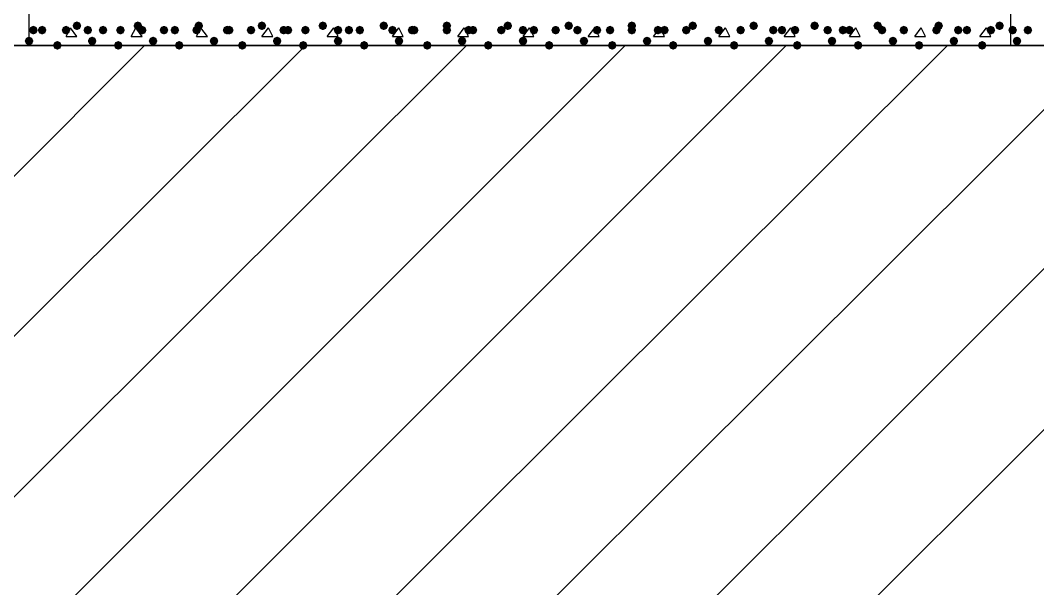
# Model space of a CAD drawing. Header units: millimetres. Extents: x 0 to 420, y 0 to 297.
# Drawn here: x 47.46 to 67.25, y 188.56 to 199.62 of the extents above; entities that cross this region are included whole.
import ezdxf

# ---------------------------------------------------------------- set-up
doc = ezdxf.new("R2010")
doc.units = ezdxf.units.MM
doc.layers.get('0').update_dxf_attribs({"linetype": 'CONTINUOUS'})

msp = doc.modelspace()

# ---------------------------------------------------------------- hatches: boundary and pattern name
at = {"true_color": 0x000008}
for points in [[(47.794333, 199.432333), (47.769462, 199.372537), (47.709667, 199.347667), (47.649871, 199.372537), (47.625, 199.432333), (47.649871, 199.492129), (47.709667, 199.517), (47.769462, 199.492129)], [(47.963667, 199.432333), (47.938796, 199.372537), (47.879, 199.347667), (47.819204, 199.372537), (47.794333, 199.432333), (47.819204, 199.492129), (47.879, 199.517), (47.938796, 199.492129)], [(48.429333, 199.432333), (48.404462, 199.372537), (48.344667, 199.347667), (48.284871, 199.372537), (48.26, 199.432333), (48.284871, 199.492129), (48.344667, 199.517), (48.404462, 199.492129)], [(48.641, 199.517), (48.616129, 199.457204), (48.556333, 199.432333), (48.496537, 199.457204), (48.471667, 199.517), (48.496537, 199.576796), (48.556333, 199.601667), (48.616129, 199.576796)], [(48.852667, 199.432333), (48.827796, 199.372537), (48.768, 199.347667), (48.708204, 199.372537), (48.683333, 199.432333), (48.708204, 199.492129), (48.768, 199.517), (48.827796, 199.492129)], [(49.149, 199.432333), (49.124129, 199.372537), (49.064333, 199.347667), (49.004538, 199.372537), (48.979667, 199.432333), (49.004537, 199.492129), (49.064333, 199.517), (49.124129, 199.492129)], [(49.487667, 199.432333), (49.462796, 199.372537), (49.403, 199.347667), (49.343204, 199.372537), (49.318333, 199.432333), (49.343204, 199.492129), (49.403, 199.517), (49.462796, 199.492129)], [(49.826333, 199.517), (49.801463, 199.457204), (49.741667, 199.432333), (49.681871, 199.457204), (49.657, 199.517), (49.681871, 199.576796), (49.741667, 199.601667), (49.801462, 199.576796)], [(49.911, 199.432333), (49.886129, 199.372537), (49.826333, 199.347667), (49.766537, 199.372537), (49.741667, 199.432333), (49.766537, 199.492129), (49.826333, 199.517), (49.886129, 199.492129)], [(50.334333, 199.432333), (50.309462, 199.372537), (50.249667, 199.347667), (50.189871, 199.372537), (50.165, 199.432333), (50.189871, 199.492129), (50.249667, 199.517), (50.309462, 199.492129)], [(50.546, 199.432333), (50.521129, 199.372537), (50.461333, 199.347667), (50.401537, 199.372537), (50.376667, 199.432333), (50.401537, 199.492129), (50.461333, 199.517), (50.521129, 199.492129)], [(50.969333, 199.432333), (50.944462, 199.372537), (50.884667, 199.347667), (50.824871, 199.372537), (50.8, 199.432333), (50.824871, 199.492129), (50.884667, 199.517), (50.944462, 199.492129)], [(51.011667, 199.517), (50.986796, 199.457204), (50.927, 199.432333), (50.867204, 199.457204), (50.842333, 199.517), (50.867204, 199.576796), (50.927, 199.601667), (50.986796, 199.576796)], [(51.562, 199.432333), (51.537129, 199.372537), (51.477333, 199.347667), (51.417538, 199.372537), (51.392667, 199.432333), (51.417537, 199.492129), (51.477333, 199.517), (51.537129, 199.492129)], [(51.604333, 199.432333), (51.579462, 199.372537), (51.519667, 199.347667), (51.459871, 199.372537), (51.435, 199.432333), (51.459871, 199.492129), (51.519667, 199.517), (51.579462, 199.492129)], [(52.027667, 199.432333), (52.002796, 199.372537), (51.943, 199.347667), (51.883204, 199.372537), (51.858333, 199.432333), (51.883204, 199.492129), (51.943, 199.517), (52.002796, 199.492129)], [(52.239333, 199.517), (52.214462, 199.457204), (52.154667, 199.432333), (52.094871, 199.457204), (52.07, 199.517), (52.094871, 199.576796), (52.154667, 199.601667), (52.214462, 199.576796)], [(52.662667, 199.432333), (52.637796, 199.372537), (52.578, 199.347667), (52.518204, 199.372537), (52.493333, 199.432333), (52.518204, 199.492129), (52.578, 199.517), (52.637796, 199.492129)], [(52.747333, 199.432333), (52.722463, 199.372537), (52.662667, 199.347667), (52.602871, 199.372537), (52.578, 199.432333), (52.602871, 199.492129), (52.662667, 199.517), (52.722462, 199.492129)], [(53.086, 199.432333), (53.061129, 199.372537), (53.001333, 199.347667), (52.941537, 199.372537), (52.916667, 199.432333), (52.941537, 199.492129), (53.001333, 199.517), (53.061129, 199.492129)], [(53.424667, 199.517), (53.399796, 199.457204), (53.34, 199.432333), (53.280204, 199.457204), (53.255333, 199.517), (53.280204, 199.576796), (53.34, 199.601667), (53.399796, 199.576796)], [(53.721, 199.432333), (53.696129, 199.372537), (53.636333, 199.347667), (53.576537, 199.372537), (53.551667, 199.432333), (53.576537, 199.492129), (53.636333, 199.517), (53.696129, 199.492129)], [(53.932667, 199.432333), (53.907796, 199.372537), (53.848, 199.347667), (53.788204, 199.372537), (53.763333, 199.432333), (53.788204, 199.492129), (53.848, 199.517), (53.907796, 199.492129)], [(54.144333, 199.432333), (54.119462, 199.372537), (54.059667, 199.347667), (53.999871, 199.372537), (53.975, 199.432333), (53.999871, 199.492129), (54.059667, 199.517), (54.119462, 199.492129)], [(54.61, 199.517), (54.585129, 199.457204), (54.525333, 199.432333), (54.465538, 199.457204), (54.440667, 199.517), (54.465537, 199.576796), (54.525333, 199.601667), (54.585129, 199.576796)], [(54.779333, 199.432333), (54.754462, 199.372537), (54.694667, 199.347667), (54.634871, 199.372537), (54.61, 199.432333), (54.634871, 199.492129), (54.694667, 199.517), (54.754462, 199.492129)], [(55.160333, 199.432333), (55.135463, 199.372537), (55.075667, 199.347667), (55.015871, 199.372537), (54.991, 199.432333), (55.015871, 199.492129), (55.075667, 199.517), (55.135462, 199.492129)], [(55.202667, 199.432333), (55.177796, 199.372537), (55.118, 199.347667), (55.058204, 199.372537), (55.033333, 199.432333), (55.058204, 199.492129), (55.118, 199.517), (55.177796, 199.492129)], [(55.837667, 199.517), (55.812796, 199.457204), (55.753, 199.432333), (55.693204, 199.457204), (55.668333, 199.517), (55.693204, 199.576796), (55.753, 199.601667), (55.812796, 199.576796)], [(55.837667, 199.432333), (55.812796, 199.372537), (55.753, 199.347667), (55.693204, 199.372537), (55.668333, 199.432333), (55.693204, 199.492129), (55.753, 199.517), (55.812796, 199.492129)], [(56.261, 199.432333), (56.236129, 199.372537), (56.176333, 199.347667), (56.116537, 199.372537), (56.091667, 199.432333), (56.116537, 199.492129), (56.176333, 199.517), (56.236129, 199.492129)], [(56.345667, 199.432333), (56.320796, 199.372537), (56.261, 199.347667), (56.201204, 199.372537), (56.176333, 199.432333), (56.201204, 199.492129), (56.261, 199.517), (56.320796, 199.492129)], [(56.896, 199.432333), (56.871129, 199.372537), (56.811333, 199.347667), (56.751537, 199.372537), (56.726667, 199.432333), (56.751537, 199.492129), (56.811333, 199.517), (56.871129, 199.492129)], [(57.023, 199.517), (56.998129, 199.457204), (56.938333, 199.432333), (56.878538, 199.457204), (56.853667, 199.517), (56.878537, 199.576796), (56.938333, 199.601667), (56.998129, 199.576796)], [(57.319333, 199.432333), (57.294462, 199.372537), (57.234667, 199.347667), (57.174871, 199.372537), (57.15, 199.432333), (57.174871, 199.492129), (57.234667, 199.517), (57.294462, 199.492129)], [(57.531, 199.432333), (57.506129, 199.372537), (57.446333, 199.347667), (57.386537, 199.372537), (57.361667, 199.432333), (57.386537, 199.492129), (57.446333, 199.517), (57.506129, 199.492129)], [(57.954333, 199.432333), (57.929462, 199.372537), (57.869667, 199.347667), (57.809871, 199.372537), (57.785, 199.432333), (57.809871, 199.492129), (57.869667, 199.517), (57.929462, 199.492129)], [(58.208333, 199.517), (58.183463, 199.457204), (58.123667, 199.432333), (58.063871, 199.457204), (58.039, 199.517), (58.063871, 199.576796), (58.123667, 199.601667), (58.183462, 199.576796)], [(58.377667, 199.432333), (58.352796, 199.372537), (58.293, 199.347667), (58.233204, 199.372537), (58.208333, 199.432333), (58.233204, 199.492129), (58.293, 199.517), (58.352796, 199.492129)], [(58.758667, 199.432333), (58.733796, 199.372537), (58.674, 199.347667), (58.614204, 199.372537), (58.589333, 199.432333), (58.614204, 199.492129), (58.674, 199.517), (58.733796, 199.492129)], [(59.012667, 199.432333), (58.987796, 199.372537), (58.928, 199.347667), (58.868204, 199.372537), (58.843333, 199.432333), (58.868204, 199.492129), (58.928, 199.517), (58.987796, 199.492129)], [(59.436, 199.517), (59.411129, 199.457204), (59.351333, 199.432333), (59.291537, 199.457204), (59.266667, 199.517), (59.291537, 199.576796), (59.351333, 199.601667), (59.411129, 199.576796)], [(59.436, 199.432333), (59.411129, 199.372537), (59.351333, 199.347667), (59.291537, 199.372537), (59.266667, 199.432333), (59.291537, 199.492129), (59.351333, 199.517), (59.411129, 199.492129)], [(59.944, 199.432333), (59.919129, 199.372537), (59.859333, 199.347667), (59.799538, 199.372537), (59.774667, 199.432333), (59.799537, 199.492129), (59.859333, 199.517), (59.919129, 199.492129)], [(60.071, 199.432333), (60.046129, 199.372537), (59.986333, 199.347667), (59.926537, 199.372537), (59.901667, 199.432333), (59.926537, 199.492129), (59.986333, 199.517), (60.046129, 199.492129)], [(60.494333, 199.432333), (60.469462, 199.372537), (60.409667, 199.347667), (60.349871, 199.372537), (60.325, 199.432333), (60.349871, 199.492129), (60.409667, 199.517), (60.469462, 199.492129)], [(60.621333, 199.517), (60.596462, 199.457204), (60.536667, 199.432333), (60.476871, 199.457204), (60.452, 199.517), (60.476871, 199.576796), (60.536667, 199.601667), (60.596462, 199.576796)], [(61.129333, 199.432333), (61.104462, 199.372537), (61.044667, 199.347667), (60.984871, 199.372537), (60.96, 199.432333), (60.984871, 199.492129), (61.044667, 199.517), (61.104462, 199.492129)], [(61.129333, 199.432333), (61.104462, 199.372537), (61.044667, 199.347667), (60.984871, 199.372537), (60.96, 199.432333), (60.984871, 199.492129), (61.044667, 199.517), (61.104462, 199.492129)], [(61.552667, 199.432333), (61.527796, 199.372537), (61.468, 199.347667), (61.408204, 199.372537), (61.383333, 199.432333), (61.408204, 199.492129), (61.468, 199.517), (61.527796, 199.492129)], [(61.806667, 199.517), (61.781796, 199.457204), (61.722, 199.432333), (61.662204, 199.457204), (61.637333, 199.517), (61.662204, 199.576796), (61.722, 199.601667), (61.781796, 199.576796)], [(62.187667, 199.432333), (62.162796, 199.372537), (62.103, 199.347667), (62.043204, 199.372537), (62.018333, 199.432333), (62.043204, 199.492129), (62.103, 199.517), (62.162796, 199.492129)], [(62.357, 199.432333), (62.332129, 199.372537), (62.272333, 199.347667), (62.212538, 199.372537), (62.187667, 199.432333), (62.212537, 199.492129), (62.272333, 199.517), (62.332129, 199.492129)], [(62.611, 199.432333), (62.586129, 199.372537), (62.526333, 199.347667), (62.466537, 199.372537), (62.441667, 199.432333), (62.466537, 199.492129), (62.526333, 199.517), (62.586129, 199.492129)], [(62.992, 199.517), (62.967129, 199.457204), (62.907333, 199.432333), (62.847538, 199.457204), (62.822667, 199.517), (62.847537, 199.576796), (62.907333, 199.601667), (62.967129, 199.576796)], [(63.246, 199.432333), (63.221129, 199.372537), (63.161333, 199.347667), (63.101537, 199.372537), (63.076667, 199.432333), (63.101537, 199.492129), (63.161333, 199.517), (63.221129, 199.492129)], [(63.542333, 199.432333), (63.517463, 199.372537), (63.457667, 199.347667), (63.397871, 199.372537), (63.373, 199.432333), (63.397871, 199.492129), (63.457667, 199.517), (63.517462, 199.492129)], [(63.669333, 199.432333), (63.644462, 199.372537), (63.584667, 199.347667), (63.524871, 199.372537), (63.5, 199.432333), (63.524871, 199.492129), (63.584667, 199.517), (63.644462, 199.492129)], [(64.219667, 199.517), (64.194796, 199.457204), (64.135, 199.432333), (64.075204, 199.457204), (64.050333, 199.517), (64.075204, 199.576796), (64.135, 199.601667), (64.194796, 199.576796)], [(64.304333, 199.432333), (64.279462, 199.372537), (64.219667, 199.347667), (64.159871, 199.372537), (64.135, 199.432333), (64.159871, 199.492129), (64.219667, 199.517), (64.279462, 199.492129)], [(64.727667, 199.432333), (64.702796, 199.372537), (64.643, 199.347667), (64.583204, 199.372537), (64.558333, 199.432333), (64.583204, 199.492129), (64.643, 199.517), (64.702796, 199.492129)], [(64.727667, 199.432333), (64.702796, 199.372537), (64.643, 199.347667), (64.583204, 199.372537), (64.558333, 199.432333), (64.583204, 199.492129), (64.643, 199.517), (64.702796, 199.492129)], [(65.362667, 199.432333), (65.337796, 199.372537), (65.278, 199.347667), (65.218204, 199.372537), (65.193333, 199.432333), (65.218204, 199.492129), (65.278, 199.517), (65.337796, 199.492129)], [(65.405, 199.517), (65.380129, 199.457204), (65.320333, 199.432333), (65.260538, 199.457204), (65.235667, 199.517), (65.260537, 199.576796), (65.320333, 199.601667), (65.380129, 199.576796)], [(65.786, 199.432333), (65.761129, 199.372537), (65.701333, 199.347667), (65.641537, 199.372537), (65.616667, 199.432333), (65.641537, 199.492129), (65.701333, 199.517), (65.761129, 199.492129)], [(65.955333, 199.432333), (65.930463, 199.372537), (65.870667, 199.347667), (65.810871, 199.372537), (65.786, 199.432333), (65.810871, 199.492129), (65.870667, 199.517), (65.930462, 199.492129)], [(66.421, 199.432333), (66.396129, 199.372537), (66.336333, 199.347667), (66.276537, 199.372537), (66.251667, 199.432333), (66.276537, 199.492129), (66.336333, 199.517), (66.396129, 199.492129)], [(66.590333, 199.517), (66.565463, 199.457204), (66.505667, 199.432333), (66.445871, 199.457204), (66.421, 199.517), (66.445871, 199.576796), (66.505667, 199.601667), (66.565462, 199.576796)], [(47.709667, 199.220667), (47.684796, 199.160871), (47.625, 199.136), (47.565204, 199.160871), (47.540333, 199.220667), (47.565204, 199.280462), (47.625, 199.305333), (47.684796, 199.280463)], [(48.937333, 199.220667), (48.912463, 199.160871), (48.852667, 199.136), (48.792871, 199.160871), (48.768, 199.220667), (48.792871, 199.280462), (48.852667, 199.305333), (48.912462, 199.280463)], [(50.122667, 199.220667), (50.097796, 199.160871), (50.038, 199.136), (49.978204, 199.160871), (49.953333, 199.220667), (49.978204, 199.280462), (50.038, 199.305333), (50.097796, 199.280463)], [(51.308, 199.220667), (51.283129, 199.160871), (51.223333, 199.136), (51.163537, 199.160871), (51.138667, 199.220667), (51.163537, 199.280462), (51.223333, 199.305333), (51.283129, 199.280463)], [(52.535667, 199.220667), (52.510796, 199.160871), (52.451, 199.136), (52.391204, 199.160871), (52.366333, 199.220667), (52.391204, 199.280462), (52.451, 199.305333), (52.510796, 199.280463)], [(53.721, 199.220667), (53.696129, 199.160871), (53.636333, 199.136), (53.576537, 199.160871), (53.551667, 199.220667), (53.576537, 199.280462), (53.636333, 199.305333), (53.696129, 199.280463)], [(54.906333, 199.220667), (54.881462, 199.160871), (54.821667, 199.136), (54.761871, 199.160871), (54.737, 199.220667), (54.761871, 199.280462), (54.821667, 199.305333), (54.881462, 199.280463)], [(56.134, 199.220667), (56.109129, 199.160871), (56.049333, 199.136), (55.989538, 199.160871), (55.964667, 199.220667), (55.989537, 199.280462), (56.049333, 199.305333), (56.109129, 199.280463)], [(57.319333, 199.220667), (57.294462, 199.160871), (57.234667, 199.136), (57.174871, 199.160871), (57.15, 199.220667), (57.174871, 199.280462), (57.234667, 199.305333), (57.294462, 199.280463)], [(58.504667, 199.220667), (58.479796, 199.160871), (58.42, 199.136), (58.360204, 199.160871), (58.335333, 199.220667), (58.360204, 199.280462), (58.42, 199.305333), (58.479796, 199.280463)], [(59.732333, 199.220667), (59.707463, 199.160871), (59.647667, 199.136), (59.587871, 199.160871), (59.563, 199.220667), (59.587871, 199.280462), (59.647667, 199.305333), (59.707462, 199.280463)], [(60.917667, 199.220667), (60.892796, 199.160871), (60.833, 199.136), (60.773204, 199.160871), (60.748333, 199.220667), (60.773204, 199.280462), (60.833, 199.305333), (60.892796, 199.280463)], [(62.103, 199.220667), (62.078129, 199.160871), (62.018333, 199.136), (61.958537, 199.160871), (61.933667, 199.220667), (61.958537, 199.280462), (62.018333, 199.305333), (62.078129, 199.280463)], [(63.330667, 199.220667), (63.305796, 199.160871), (63.246, 199.136), (63.186204, 199.160871), (63.161333, 199.220667), (63.186204, 199.280462), (63.246, 199.305333), (63.305796, 199.280463)], [(64.516, 199.220667), (64.491129, 199.160871), (64.431333, 199.136), (64.371537, 199.160871), (64.346667, 199.220667), (64.371537, 199.280462), (64.431333, 199.305333), (64.491129, 199.280463)], [(65.701333, 199.220667), (65.676463, 199.160871), (65.616667, 199.136), (65.556871, 199.160871), (65.532, 199.220667), (65.556871, 199.280462), (65.616667, 199.305333), (65.676462, 199.280463)], [(48.26, 199.136), (48.235129, 199.076204), (48.175333, 199.051333), (48.115538, 199.076204), (48.090667, 199.136), (48.115537, 199.195796), (48.175333, 199.220667), (48.235129, 199.195796)], [(49.445333, 199.136), (49.420463, 199.076204), (49.360667, 199.051333), (49.300871, 199.076204), (49.276, 199.136), (49.300871, 199.195796), (49.360667, 199.220667), (49.420462, 199.195796)], [(50.630667, 199.136), (50.605796, 199.076204), (50.546, 199.051333), (50.486204, 199.076204), (50.461333, 199.136), (50.486204, 199.195796), (50.546, 199.220667), (50.605796, 199.195796)], [(51.858333, 199.136), (51.833463, 199.076204), (51.773667, 199.051333), (51.713871, 199.076204), (51.689, 199.136), (51.713871, 199.195796), (51.773667, 199.220667), (51.833462, 199.195796)], [(53.043667, 199.136), (53.018796, 199.076204), (52.959, 199.051333), (52.899204, 199.076204), (52.874333, 199.136), (52.899204, 199.195796), (52.959, 199.220667), (53.018796, 199.195796)], [(54.229, 199.136), (54.204129, 199.076204), (54.144333, 199.051333), (54.084538, 199.076204), (54.059667, 199.136), (54.084537, 199.195796), (54.144333, 199.220667), (54.204129, 199.195796)], [(55.456667, 199.136), (55.431796, 199.076204), (55.372, 199.051333), (55.312204, 199.076204), (55.287333, 199.136), (55.312204, 199.195796), (55.372, 199.220667), (55.431796, 199.195796)], [(56.642, 199.136), (56.617129, 199.076204), (56.557333, 199.051333), (56.497538, 199.076204), (56.472667, 199.136), (56.497537, 199.195796), (56.557333, 199.220667), (56.617129, 199.195796)], [(57.827333, 199.136), (57.802463, 199.076204), (57.742667, 199.051333), (57.682871, 199.076204), (57.658, 199.136), (57.682871, 199.195796), (57.742667, 199.220667), (57.802462, 199.195796)], [(59.055, 199.136), (59.030129, 199.076204), (58.970333, 199.051333), (58.910538, 199.076204), (58.885667, 199.136), (58.910537, 199.195796), (58.970333, 199.220667), (59.030129, 199.195796)], [(60.240333, 199.136), (60.215463, 199.076204), (60.155667, 199.051333), (60.095871, 199.076204), (60.071, 199.136), (60.095871, 199.195796), (60.155667, 199.220667), (60.215462, 199.195796)], [(61.425667, 199.136), (61.400796, 199.076204), (61.341, 199.051333), (61.281204, 199.076204), (61.256333, 199.136), (61.281204, 199.195796), (61.341, 199.220667), (61.400796, 199.195796)], [(62.653333, 199.136), (62.628463, 199.076204), (62.568667, 199.051333), (62.508871, 199.076204), (62.484, 199.136), (62.508871, 199.195796), (62.568667, 199.220667), (62.628462, 199.195796)], [(63.838667, 199.136), (63.813796, 199.076204), (63.754, 199.051333), (63.694204, 199.076204), (63.669333, 199.136), (63.694204, 199.195796), (63.754, 199.220667), (63.813796, 199.195796)], [(65.024, 199.136), (64.999129, 199.076204), (64.939333, 199.051333), (64.879538, 199.076204), (64.854667, 199.136), (64.879537, 199.195796), (64.939333, 199.220667), (64.999129, 199.195796)], [(66.251667, 199.136), (66.226796, 199.076204), (66.167, 199.051333), (66.107204, 199.076204), (66.082333, 199.136), (66.107204, 199.195796), (66.167, 199.220667), (66.226796, 199.195796)]]:
    msp.add_hatch(color=0, dxfattribs=at).paths.add_polyline_path(points, flags=0)
at = {"true_color": 0x000007}
for points in [[(66.844333, 199.432333), (66.819462, 199.372537), (66.759667, 199.347667), (66.699871, 199.372537), (66.675, 199.432333), (66.699871, 199.492129), (66.759667, 199.517), (66.819462, 199.492129)], [(67.140667, 199.432333), (67.115796, 199.372537), (67.056, 199.347667), (66.996204, 199.372537), (66.971333, 199.432333), (66.996204, 199.492129), (67.056, 199.517), (67.115796, 199.492129)], [(66.929, 199.220667), (66.904129, 199.160871), (66.844333, 199.136), (66.784538, 199.160871), (66.759667, 199.220667), (66.784537, 199.280462), (66.844333, 199.305333), (66.904129, 199.280463)]]:
    msp.add_hatch(color=0, dxfattribs=at).paths.add_polyline_path(points, flags=0)

# ---------------------------------------------------------------- linework, layer by layer
at = {"color": 0, "true_color": 0x0000fd}
msp.add_lwpolyline([(33.528, 180.086), (377.486333, 180.086), (377.486333, 199.136), (215.053333, 199.136), (215.053333, 220.345), (195.961, 220.345), (195.961, 199.136), (33.528, 199.136)], close=True, dxfattribs=at)
at = {"color": 0, "true_color": 0x000007}
for points in [[(33.528002, 199.135999), (195.961001, 199.135999), (195.961001, 220.344999), (215.053334, 220.344999), (215.053334, 199.135999), (377.486334, 199.135999), (377.486334, 180.085999), (33.528002, 180.085999)], [(45.508333, 201.252667), (45.508333, 199.136), (47.625, 199.136), (47.625, 201.252667)], [(66.717333, 201.252667), (66.717333, 199.136), (68.834, 199.136), (68.834, 201.252667)]]:
    msp.add_lwpolyline(points, close=True, dxfattribs=at)
at = {"color": 0, "true_color": 0x000008}
for points in [[(48.344667, 199.305333), (48.429333, 199.474667)], [(48.344667, 199.305333), (48.556333, 199.305333)], [(48.556333, 199.305333), (48.429333, 199.474667)], [(49.614667, 199.305333), (49.699333, 199.474667)], [(49.614667, 199.305333), (49.826333, 199.305333)], [(49.826333, 199.305333), (49.699333, 199.474667)], [(50.884667, 199.305333), (50.969333, 199.474667)], [(50.884667, 199.305333), (51.096333, 199.305333)], [(51.096333, 199.305333), (50.969333, 199.474667)], [(52.154667, 199.305333), (52.281667, 199.474667)], [(52.154667, 199.305333), (52.366333, 199.305333)], [(52.366333, 199.305333), (52.281667, 199.474667)], [(53.424667, 199.305333), (53.551667, 199.474667)], [(53.424667, 199.305333), (53.636333, 199.305333)], [(53.636333, 199.305333), (53.551667, 199.474667)], [(54.694667, 199.305333), (54.821667, 199.474667)], [(54.694667, 199.305333), (54.906333, 199.305333)], [(54.906333, 199.305333), (54.821667, 199.474667)], [(55.964667, 199.305333), (56.091667, 199.474667)], [(55.964667, 199.305333), (56.176333, 199.305333)], [(56.176333, 199.305333), (56.091667, 199.474667)], [(57.234667, 199.305333), (57.361667, 199.474667)], [(57.234667, 199.305333), (57.446333, 199.305333)], [(57.446333, 199.305333), (57.361667, 199.474667)], [(58.504667, 199.305333), (58.631667, 199.474667)], [(58.504667, 199.305333), (58.716333, 199.305333)], [(58.716333, 199.305333), (58.631667, 199.474667)], [(59.774667, 199.305333), (59.901667, 199.474667)], [(59.774667, 199.305333), (59.986333, 199.305333)], [(59.986333, 199.305333), (59.901667, 199.474667)], [(61.044667, 199.305333), (61.171667, 199.474667)], [(61.044667, 199.305333), (61.256333, 199.305333)], [(61.256333, 199.305333), (61.171667, 199.474667)], [(62.314667, 199.305333), (62.441667, 199.474667)], [(62.314667, 199.305333), (62.526333, 199.305333)], [(62.526333, 199.305333), (62.441667, 199.474667)], [(63.584667, 199.305333), (63.711667, 199.474667)], [(63.584667, 199.305333), (63.796333, 199.305333)], [(63.796333, 199.305333), (63.711667, 199.474667)], [(64.854667, 199.305333), (64.981667, 199.474667)], [(64.854667, 199.305333), (65.066333, 199.305333)], [(65.066333, 199.305333), (64.981667, 199.474667)], [(66.124667, 199.305333), (66.251667, 199.474667)], [(66.124667, 199.305333), (66.336333, 199.305333)], [(66.336333, 199.305333), (66.251667, 199.474667)]]:
    msp.add_lwpolyline(points, dxfattribs=at)
at = {"color": 0, "true_color": 0x000002}
for points in [[(33.528, 182.753), (49.868667, 199.136)], [(33.909, 180.086), (53.001333, 199.136)], [(37.041667, 180.086), (56.134, 199.136)], [(40.174333, 180.086), (59.224333, 199.136)], [(43.307, 180.086), (62.357, 199.136)], [(46.397333, 180.086), (65.489667, 199.136)], [(49.53, 180.086), (68.622333, 199.136)], [(52.662667, 180.086), (71.712667, 199.136)], [(55.795333, 180.086), (74.845333, 199.136)]]:
    msp.add_lwpolyline(points, dxfattribs=at)
at = {"color": 0, "true_color": 0x000007}
msp.add_lwpolyline([(47.625, 199.136), (66.717333, 199.136)], dxfattribs=at)

doc.saveas('drawing.dxf')
